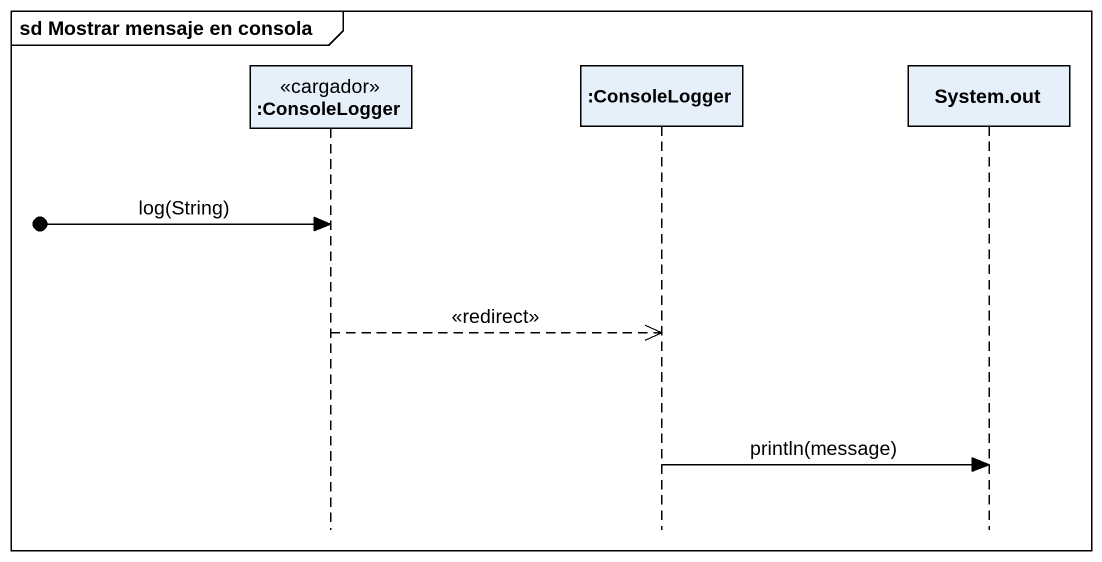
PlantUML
@startuml
mainframe sd Mostrar mensaje en consola
hide footbox
participant ":ConsoleLogger" as ConsoleLogger <<cargador>>
participant ":ConsoleLogger" as ConsoleLogger_2
participant "System.out" as System_out

[o-> ConsoleLogger : log(String)
ConsoleLogger -->> ConsoleLogger_2 : <<redirect>>
ConsoleLogger_2 -> System_out : println(message)
@enduml
